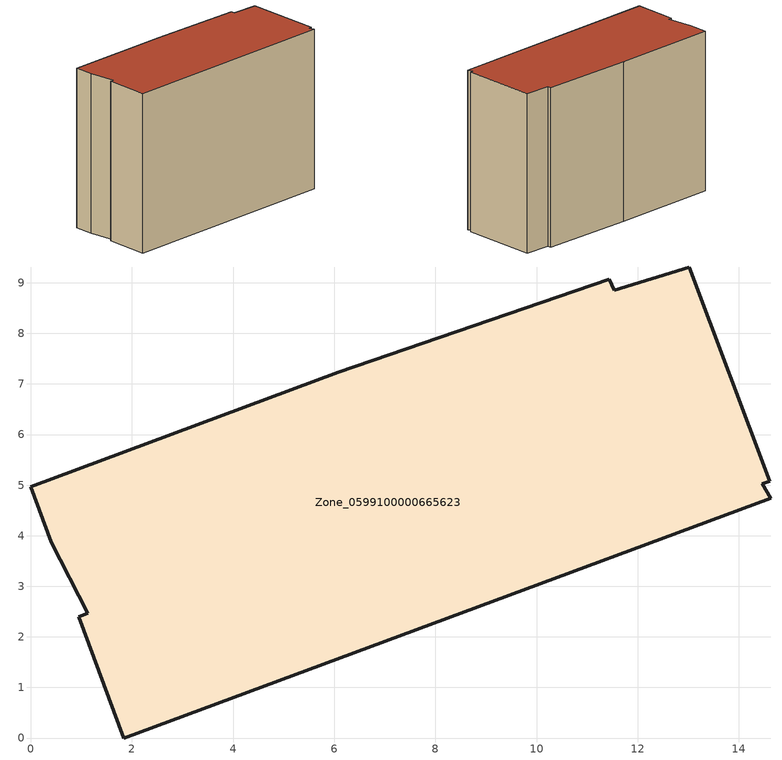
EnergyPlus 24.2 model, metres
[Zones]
Zone_0599100000665623
 floor ground (C_G): 14.63,4.74 1.84,0 0.95,2.4 1.13,2.46 0.41,3.87 0,4.97 6.08,7.23 11.44,9.07 11.53,8.85 13.02,9.31 14.61,5.08 14.46,5.02 z0
 wall outside (C_F): 11.44,9.07 6.08,7.23 0,4.97 0.41,3.87 1.13,2.46 0.95,2.4 1.84,0 14.63,4.74 14.46,5.02 14.61,5.08 13.02,9.31 11.53,8.85 11.44,9.07 z0:9.74
 roof outside (C_R): 0.41,3.87 1.13,2.46 0.95,2.4 1.84,0 14.63,4.74 14.46,5.02 14.61,5.08 13.02,9.31 11.53,8.85 11.44,9.07 6.08,7.23 0,4.97 z9.74
[BUILDING]
Pand.0599100000665623: North Axis=0; Terrain=City; Loads Convergence Tolerance Value=0.04; Temperature Convergence Tolerance Value=0.4; Solar Distribution=FullExterior; Maximum Number of Warmup Days=25; Minimum Number of Warmup Days=1
[Site:Location]
Rotterdam.The.Hague.AP_ZH_NLD Design_Conditions: Latitude=51.96; Longitude=4.45; Time Zone=1; Elevation=-4.5
[SITE:GROUNDTEMPERATURE:BUILDINGSURFACE]
18, 18, 18, 18, 18, 18, 18, 18, 18, 18, 18, 18
[MATERIAL] Thermal Absorptance=0.9; Solar Absorptance=0.7; Visible Absorptance=0.7
Name | Roughness | Thickness | Conductivity | Density | Specific Heat
G.TI.1946 | MediumSmooth | 0.15 | 1 | 540 | 1210
F.TI.1946 | Rough | 0.3 | 0.857143 | 1920 | 840
R.TI.1946 | MediumRough | 0.2 | 0.1 | 1500 | 1000
[CONSTRUCTION]
C_G: G.TI.1946
C_F: F.TI.1946
C_R: R.TI.1946
[ZONE]
Zone_0599100000665623: Type=1; Multiplier=1; Ceiling Height=Autocalculate; Volume=Autocalculate; Floor Area=autocalculate; Part of Total Floor Area=Yes
[ZONEINFILTRATION:DESIGNFLOWRATE]
Infil_Zone_0599100000665623: Zone or ZoneList or Space or SpaceList=Zone_0599100000665623; Schedule=AlwaysOn; Design Flow Rate Calculation Method=Flow/Area; Flow Rate per Floor Area=0.003; Constant Term Coefficient=1; Temperature Term Coefficient=0; Velocity Term Coefficient=0; Velocity Squared Term Coefficient=0
[HVACTEMPLATE:ZONE:IDEALLOADSAIRSYSTEM]
Zone_0599100000665623: Maximum Heating Supply Air Temperature=50; Minimum Cooling Supply Air Temperature=13; Maximum Heating Supply Air Humidity Ratio=0.0156; Minimum Cooling Supply Air Humidity Ratio=0.0077; Heating Limit=NoLimit; Cooling Limit=NoLimit; Dehumidification Control Type=ConstantSensibleHeatRatio; Cooling Sensible Heat Ratio=0.7; Dehumidification Setpoint=60; Humidification Control Type=None; Humidification Setpoint=30; Outdoor Air Method=None; Outdoor Air Flow Rate per Person=0.00944; Outdoor Air Flow Rate per Zone Floor Area=0; Outdoor Air Flow Rate per Zone=0; Demand Controlled Ventilation Type=None; Outdoor Air Economizer Type=NoEconomizer; Heat Recovery Type=None; Sensible Heat Recovery Effectiveness=0.7; Latent Heat Recovery Effectiveness=0.65
[ZONECONTROL:THERMOSTAT]
ThermostatControl_Zone_0599100000665623: Zone or ZoneList=Zone_0599100000665623; Control Type Schedule=DualSetpointControlType; Control 1=Thermostat_Zone_0599100000665623; Temperature Difference Between Cutout And Setpoint=0
[THERMOSTATSETPOINT:DUALSETPOINT]
Thermostat_Zone_0599100000665623: Heating Setpoint Temperature Schedule=HeatingSetpoint_Zone_0599100000665623; Cooling Setpoint Temperature Schedule=CoolingSetpoint_Zone_0599100000665623
[SCHEDULE:COMPACT]
HeatingSetpoint_Zone_0599100000665623: Through: 12/31, For: AllDays, Until: 24:00, 21
CoolingSetpoint_Zone_0599100000665623: Through: 12/31, For: AllDays, Until: 24:00, 24
DualSetpointControlType: Through: 12/31, For: AllDays, Until: 24:00, 4
AlwaysOn: Through: 12/31, For: AllDays, Until: 24:00, 1
